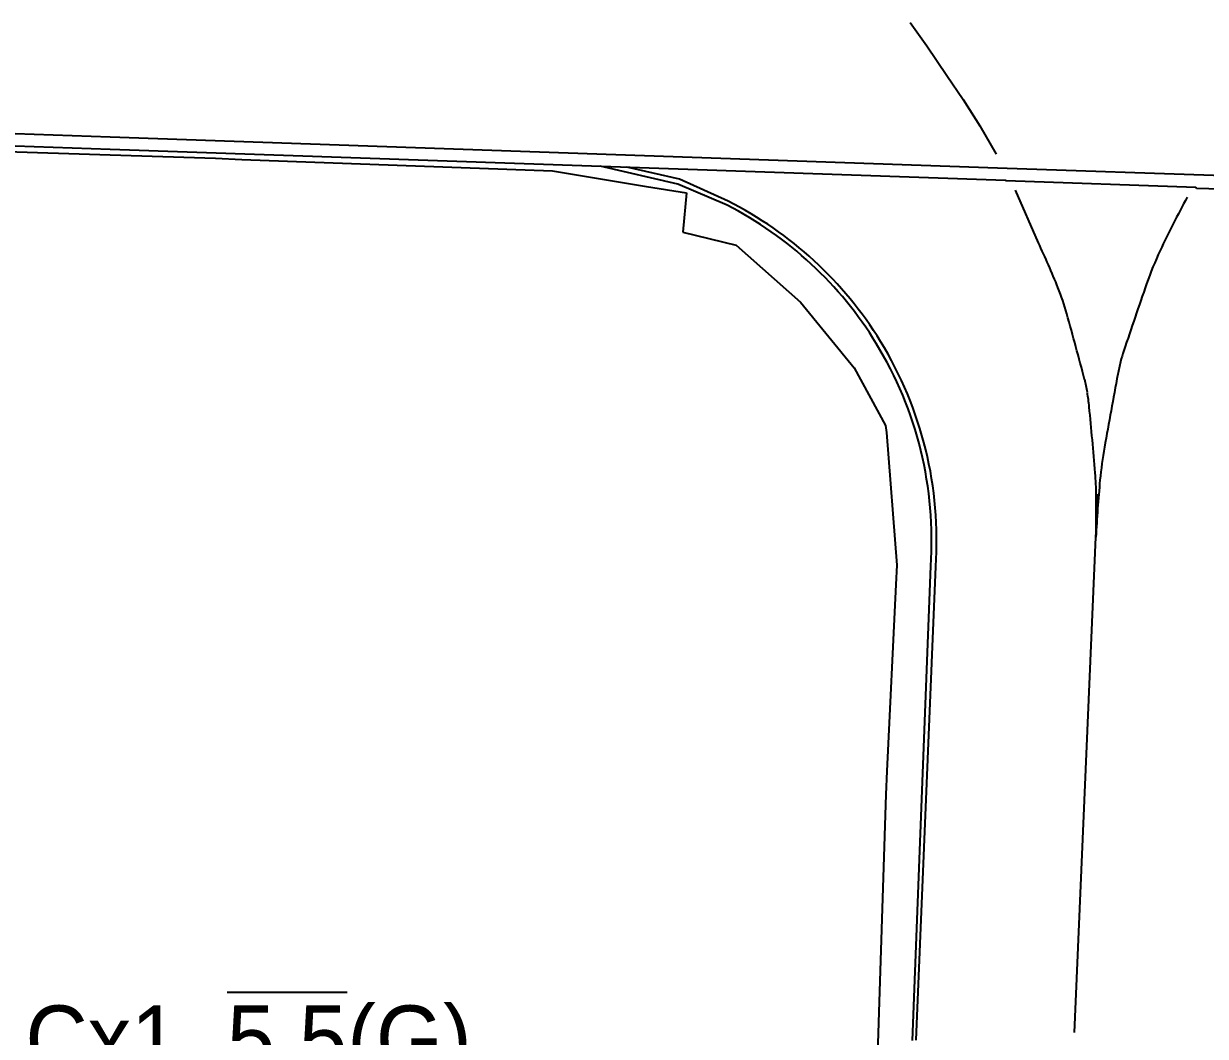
# Model space of a CAD drawing. Header units: millimetres. Extents: x 1358 to 1865, y 706 to 1003.
# Drawn here: x 1637.27 to 1657.41, y 931.11 to 948.37 of the extents above; entities that cross this region are included whole.
import ezdxf

# ---------------------------------------------------------------- set-up
doc = ezdxf.new("R2010")
doc.units = ezdxf.units.MM
doc.layers.add('建築', color=7, linetype='Continuous')
doc.layers.add('文字', color=6, linetype='Continuous')
doc.styles.add('新細明體', font='')
doc.styles.get('新細明體').set_extended_font_data('新細明體')

msp = doc.modelspace()

# ---------------------------------------------------------------- linework, layer by layer
at = {"layer": '建築', "ltscale": 1000}
for p, q in [((1652.379, 948.386, 0.827), (1652.664, 947.989, 0.827)), ((1652.664, 947.989, 0.827), (1653.004, 947.484, 0.827)), ((1653.004, 947.484, 0.827), (1653.279, 947.073, 0.827)), ((1611.36, 947.393, -0.309), (1638.749, 946.437, -0.309)), ((1611.138, 947.185, -0.309), (1638.749, 946.228, -0.309)), ((1653.279, 947.073, 0.827), (1653.562, 946.622, 0.827)), ((1653.562, 946.622, 0.827), (1653.843, 946.14, 0.827)), ((1633.795, 946.286, -0.309), (1638.749, 946.13, -0.309)), ((1638.749, 946.437, -0.309), (1653.864, 945.91, -0.309)), ((1638.749, 946.228, -0.309), (1654.002, 945.7, -0.309)), ((1638.749, 946.13, -0.309), (1640.544, 946.074, -0.309)), ((1640.544, 946.074, -0.309), (1640.993, 946.051, -0.309)), ((1640.993, 946.051, -0.309), (1646.283, 945.859, -0.309)), ((1646.283, 945.859, -0.309), (1647.884, 945.59, -0.309)), ((1648.421, 945.632, -0.309), (1647.094, 945.939, -0.309)), ((1648.421, 945.632, -0.309), (1647.094, 945.939, -0.309)), ((1648.449, 945.715, -0.309), (1647.549, 945.923, -0.309)), ((1653.864, 945.91, -0.309), (1699.052, 944.354, -0.309)), ((1649.275, 945.342, -0.309), (1648.449, 945.715, -0.309)), ((1654.002, 945.7, -0.309), (1654.014, 945.694, -0.309)), ((1654.014, 945.694, -0.309), (1657.245, 945.578, -0.309)), ((1647.884, 945.59, -0.309), (1648.569, 945.484, -0.309)), ((1649.261, 945.273, -0.309), (1648.421, 945.632, -0.309)), ((1649.261, 945.273, -0.309), (1648.421, 945.632, -0.309)), ((1648.569, 945.484, -0.309), (1648.506, 944.813, -0.309)), ((1654.166, 945.529, -0.309), (1654.561, 944.633, -0.309)), ((1654.166, 945.529, -0.309), (1654.561, 944.633, -0.309)), ((1657.245, 945.578, -0.309), (1657.254, 945.565, -0.309)), ((1657.254, 945.565, -0.309), (1699.047, 944.128, -0.309)), ((1648.506, 944.813, -0.309), (1649.415, 944.591, -0.309)), ((1649.415, 944.591, -0.309), (1650.512, 943.622, -0.309)), ((1650.512, 943.622, -0.309), (1651.426, 942.499, -0.309)), ((1651.426, 942.499, -0.309), (1651.96, 941.519, -0.309)), ((1651.96, 941.519, -0.309), (1651.974, 941.4, -0.309)), ((1651.974, 941.4, -0.309), (1652.15, 939.14, -0.309)), ((1655.557, 940.162, -0.309), (1655.572, 940.346, -0.309)), ((1655.557, 940.162, -0.309), (1655.557, 940.162, -0.309)), ((1655.177, 931.175, -0.309), (1655.543, 939.613, -0.309)), ((1655.177, 931.175, -0.309), (1655.543, 939.613, -0.309)), ((1652.15, 939.14, -0.309), (1652.131, 938.811, -0.309)), ((1652.415, 931.039, -0.309), (1652.728, 939.122, -0.309)), ((1652.415, 931.039, -0.309), (1652.728, 939.122, -0.309)), ((1652.48, 931.042, -0.309), (1652.814, 939.115, -0.309)), ((1652.131, 938.811, -0.309), (1651.978, 935.625, -0.309)), ((1651.978, 935.625, -0.309), (1651.964, 935.232, -0.309)), ((1651.964, 935.232, -0.309), (1651.804, 930.347, -0.309))]:
    msp.add_line(p, q, dxfattribs=at)
for centre, radius, start, end in [((1646.327, 939.567, -0.309), 6.416, 47.1247, 62.7882), ((1646.327, 939.567, -0.309), 6.416, 47.1247, 62.7882), ((1646.358, 939.565, -0.309), 6.471, 47.3761, 63.2092), ((1671.227, 937.645, -0.309), 16.121, 151.2186, 154.8372), ((1671.227, 937.645, -0.309), 16.121, 151.2186, 154.8372), ((1642.243, 938.798, -0.309), 13.631, 21.839, 25.3455), ((1642.243, 938.798, -0.309), 13.631, 21.839, 25.3455), ((1661.879, 942.037, -0.309), 5.792, 154.8372, 160.8758), ((1661.879, 942.037, -0.309), 5.792, 154.8372, 160.8758), ((1646.327, 939.567, -0.309), 6.416, 31.4612, 47.1247), ((1646.327, 939.567, -0.309), 6.416, 31.4612, 47.1247), ((1646.358, 939.565, -0.309), 6.471, 31.5431, 47.3761), ((1650.835, 942.241, -0.309), 4.374, 15.6472, 21.839), ((1650.835, 942.241, -0.309), 4.374, 15.6472, 21.839), ((1749.463, 911.666, -0.309), 98.493, 160.87575, 161.57628), ((1749.463, 911.666, -0.309), 98.493, 160.87575, 161.57628), ((1592.777, 925.98, -0.309), 64.666, 14.61829, 15.64716), ((1592.777, 925.98, -0.309), 64.666, 14.61829, 15.64716), ((1646.327, 939.567, -0.309), 6.416, 13.7435, 31.4612), ((1646.327, 939.567, -0.309), 6.416, 13.7435, 31.4612), ((1646.358, 939.565, -0.309), 6.471, 13.7776, 31.5431), ((1658.572, 941.944, -0.309), 2.692, 161.5763, 165.8149), ((1658.572, 941.944, -0.309), 2.692, 161.5763, 165.8149), ((1659.417, 941.73, -0.309), 3.563, 165.8149, 169.3203), ((1659.417, 941.73, -0.309), 3.563, 165.8149, 169.3203), ((1653.067, 941.705, -0.309), 2.36, 9.2305, 14.6183), ((1653.067, 941.705, -0.309), 2.36, 9.2305, 14.6183), ((1773.658, 920.186, -0.309), 119.818, 169.32031, 169.9247), ((1773.658, 920.186, -0.309), 119.818, 169.32031, 169.9247), ((1651.528, 941.454, -0.309), 3.919, 5.5752, 9.2305), ((1651.528, 941.454, -0.309), 3.919, 5.5752, 9.2305), ((1575.827, 934.065, -0.309), 79.98, 4.76617, 5.57519), ((1575.827, 934.065, -0.309), 79.98, 4.76617, 5.57519), ((1646.327, 939.567, -0.309), 6.416, 356.0257, 13.7435), ((1646.327, 939.567, -0.309), 6.416, 356.0257, 13.7435), ((1646.358, 939.565, -0.309), 6.471, 356.0122, 13.7776), ((1662.496, 939.938, -0.309), 6.915, 169.9247, 174.5948), ((1662.496, 939.938, -0.309), 6.915, 169.9247, 174.5948), ((1650.228, 940.268, -0.309), 5.321, 0.6667, 4.7662), ((1650.228, 940.268, -0.309), 5.321, 0.6667, 4.7662), ((1676.367, 938.625, -0.309), 20.848, 174.5948, 177.2839), ((1676.367, 938.625, -0.309), 20.848, 174.5948, 177.2839), ((1636.653, 940.11, -0.309), 18.896, 358.4918, 0.6667), ((1636.653, 940.11, -0.309), 18.896, 358.4918, 0.6667)]:
    msp.add_arc(centre, radius, start, end, dxfattribs=at)

# ---------------------------------------------------------------- texts
at = {"layer": '文字', "style": '新細明體'}
msp.add_text('"L4TO"PL2"XLPE %%O8%%O/4Cx1, %%O5.5%%O(G) ', height=1.12509, dxfattribs=at).set_placement((1623.219, 930.51, 1.239))

doc.saveas('drawing.dxf')
